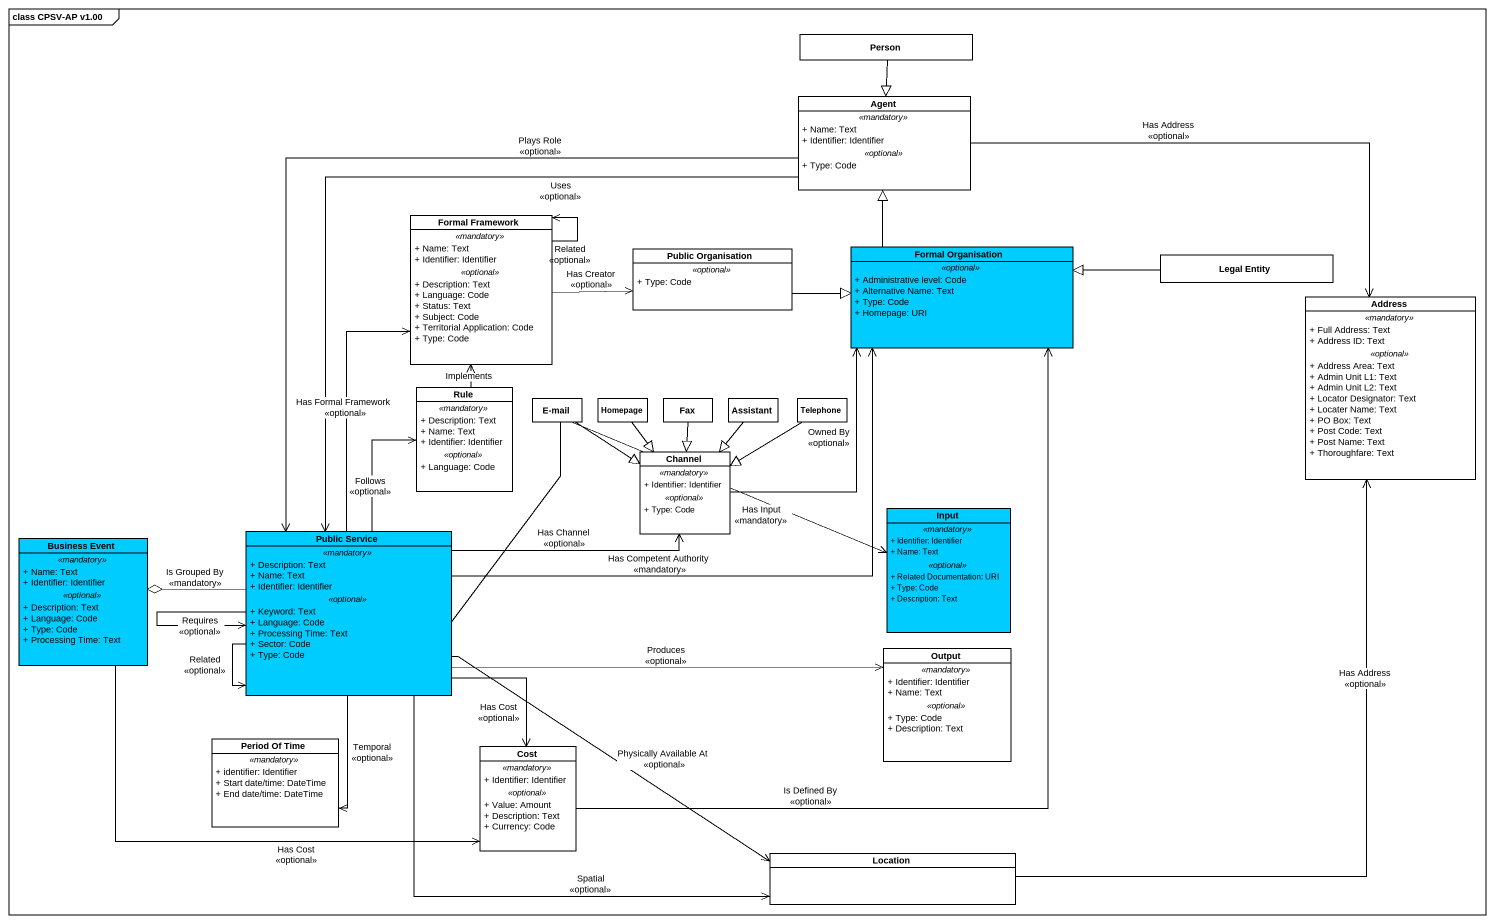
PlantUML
@startuml
mainframe class CPSV-AP v1.00
hide circle
hide empty members
skinparam classAttributeIconSize 0
class "Person" as Person_
class "Agent" as Agent_ {
  .. <<mandatory>> ..
  + Name: Text
  + Identifier: Identifier
  .. <<optional>> ..
  + Type: Code
}
class "Formal Framework" as Formal_Framework {
  .. <<mandatory>> ..
  + Name: Text
  + Identifier: Identifier
  .. <<optional>> ..
  + Description: Text
  + Language: Code
  + Status: Text
  + Subject: Code
  + Territorial Application: Code
  + Type: Code
}
class "Public Organisation" as Public_Organisation {
  .. <<optional>> ..
  + Type: Code
}
class "Formal Organisation" as Formal_Organisation #00CCFF {
  .. <<optional>> ..
  + Administrative level: Code
  + Alternative Name: Text
  + Type: Code
  + Homepage: URI
}
class "Legal Entity" as Legal_Entity
class Address {
  .. <<mandatory>> ..
  + Full Address: Text
  + Address ID: Text
  .. <<optional>> ..
  + Address Area: Text
  + Admin Unit L1: Text
  + Admin Unit L2: Text
  + Locator Designator: Text
  + Locater Name: Text
  + PO Box: Text
  + Post Code: Text
  + Post Name: Text
  + Thoroughfare: Text
}
class Rule {
  .. <<mandatory>> ..
  + Description: Text
  + Name: Text
  + Identifier: Identifier
  .. <<optional>> ..
  + Language: Code
}
class "E-mail" as E_mail
class Homepage
class Fax
class Assistant
class Telephone
class Channel {
  .. <<mandatory>> ..
  + Identifier: Identifier
  .. <<optional>> ..
  + Type: Code
}
class Input #00CCFF {
  .. <<mandatory>> ..
  + Identifier: Identifier
  + Name: Text
  .. <<optional>> ..
  + Related Documentation: URI
  + Type: Code
  + Description: Text
}
class "Business Event" as Business_Event #00CCFF {
  .. <<mandatory>> ..
  + Name: Text
  + Identifier: Identifier
  .. <<optional>> ..
  + Description: Text
  + Language: Code
  + Type: Code
  + Processing Time: Text
}
class "Public Service" as Public_Service #00CCFF {
  .. <<mandatory>> ..
  + Description: Text
  + Name: Text
  + Identifier: Identifier
  .. <<optional>> ..
  + Keyword: Text
  + Language: Code
  + Processing Time: Text
  + Sector: Code
  + Type: Code
}
class Output {
  .. <<mandatory>> ..
  + Identifier: Identifier
  + Name: Text
  .. <<optional>> ..
  + Type: Code
  + Description: Text
}
class "Period Of Time" as Period_Of_Time {
  .. <<mandatory>> ..
  + identifier: Identifier
  + Start date/time: DateTime
  + End date/time: DateTime
}
class Cost {
  .. <<mandatory>> ..
  + Identifier: Identifier
  .. <<optional>> ..
  + Value: Amount
  + Description: Text
  + Currency: Code
}
class Location
Person_ --|> Agent_
Agent_ -right-> Address : Has Address\n<<optional>>
Agent_ --> Public_Service : Uses\n<<optional>>
Agent_ --> Public_Service : Plays Role\n<<optional>>
Formal_Framework --> Formal_Framework : Related\n<<optional>>
Formal_Framework -right-> Public_Organisation : Has Creator\n<<optional>>
Formal_Framework <-- Rule : Implements
Public_Organisation -right-|> Formal_Organisation
Formal_Organisation -up-|> Agent_
Formal_Organisation <-left- Public_Service : Has Competent Authority\n<<mandatory>>
Legal_Entity -left-|> Formal_Organisation
Rule <-- Public_Service : Follows\n<<optional>>
E_mail --|> Channel
Homepage --|> Channel
Fax --|> Channel
Assistant --|> Channel
Telephone --|> Channel
Channel -up-> Formal_Organisation : Owned By\n<<optional>>
Business_Event -right-> Cost : Has Cost\n<<optional>>
Public_Service -up-> Formal_Framework : Has Formal Framework\n<<optional>>
Public_Service -right-> Channel : Has Channel\n<<optional>>
Public_Service -right-> Input : Has Input\n<<mandatory>>
Public_Service -left-o Business_Event : Is Grouped By\n<<mandatory>>
Public_Service --> Public_Service : Requires\n<<optional>>
Public_Service --> Public_Service : Related\n<<optional>>
Public_Service -right-> Output : Produces\n<<optional>>
Public_Service --> Period_Of_Time : Temporal\n<<optional>>
Public_Service --> Cost : Has Cost\n<<optional>>
Public_Service -right-> Location : Spatial\n<<optional>>
Public_Service -right-> Location : Physically Available At\n<<optional>>
Cost -up-> Formal_Organisation : Is Defined By\n<<optional>>
Location -up-> Address : Has Address\n<<optional>>
@enduml
